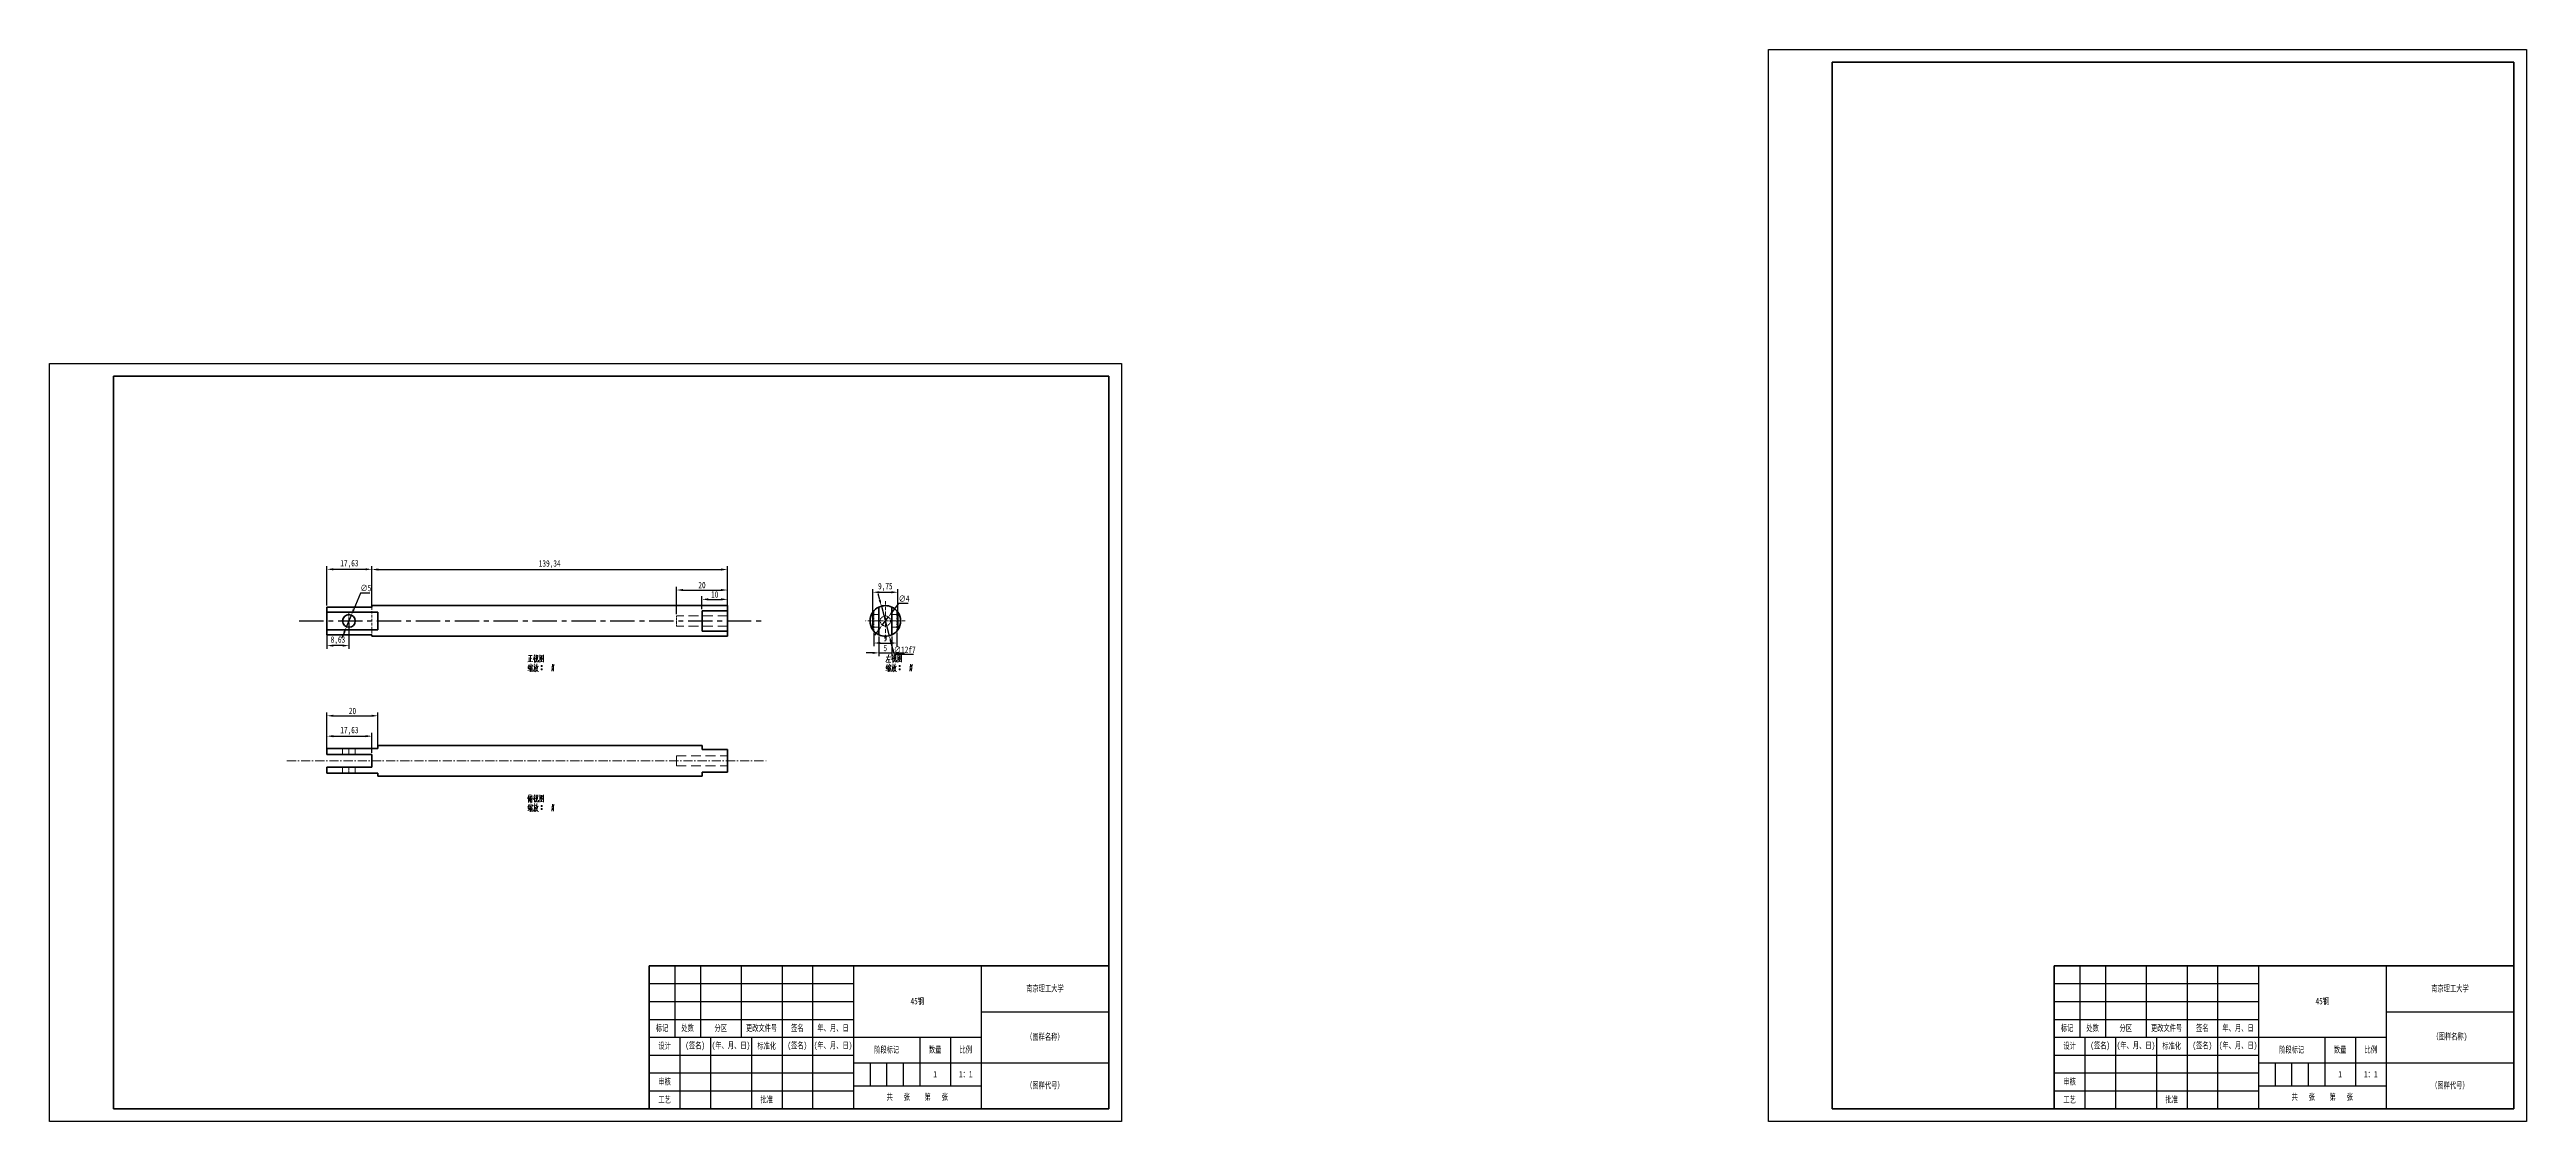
# Model space of a CAD drawing. Header units: millimetres. Extents: x 1050 to 2021, y 766 to 1186.
import ezdxf

# ---------------------------------------------------------------- set-up
doc = ezdxf.new("R2010")
doc.units = ezdxf.units.MM
doc.header["$LTSCALE"] = 0.3
for name, pattern in [('CENTER', [50.8, 31.75, -6.35, 6.35, -6.35]), ('DASHDOT', [18.5, 12, -3, 0.5, -3]), ('DASHED', [19.05, 12.7, -6.35])]:
    doc.linetypes.add(name, pattern=pattern)
for name, color, linetype, lineweight in [('尺寸线', 3, 'Continuous', 25), ('粗实线', 7, 'Continuous', 50), ('细实线', 7, 'Continuous', 25), ('细文本', 7, 'Continuous', 25), ('细点画线', 1, 'CENTER', 25), ('虚线', 2, 'DASHED', 25)]:
    doc.layers.add(name, color=color, linetype=linetype, lineweight=lineweight)
doc.styles.add('NUT Standard', font='simfang.ttf', dxfattribs={"width": 0.7, "height": 2.5})
doc.dimstyles.new('NUT Standard', dxfattribs={"dimtxt": 2.5, "dimasz": 2.5, "dimexe": 1.25, "dimexo": 0.625, "dimtad": 1, "dimtoh": 1, "dimtxsty": 'NUT Standard', "dimcen": 2.5, "dimadec": 0, "dimazin": 0, "dimtfac": 1, "dimtmove": 0, "dimatfit": 3, "dimfxl": 1, "dimarcsym": 0})

# ---------------------------------------------------------------- blocks, each defined once
blk = doc.blocks.new('*D5')
at = {"layer": 'Defpoints', "color": 0, "transparency": 16777216}
for p in [(1315.69, 981.88), (1176.35, 967.73), (1315.69, 967.73)]:
    blk.add_point(p, dxfattribs=at)
at = {"layer": '尺寸线', "color": 0, "lineweight": -2, "transparency": 16777216}
for p, q in [((1176.35, 968.35), (1176.35, 983.13)), ((1178.85, 981.88), (1313.19, 981.88)), ((1315.69, 968.35), (1315.69, 983.13))]:
    blk.add_line(p, q, dxfattribs=at)
at = {"layer": '尺寸线', "color": 0, "transparency": 16777216}
for points in [[(1178.85, 982.3), (1178.85, 981.46), (1176.35, 981.88)], [(1313.19, 982.3), (1313.19, 981.46), (1315.69, 981.88)]]:
    blk.add_solid(points, dxfattribs=at)
at = {"layer": '尺寸线', "color": 0, "transparency": 16777216, "insert": (1246.02, 983.95), "char_height": 2.5, "attachment_point": 5, "style": 'NUT Standard'}
blk.add_mtext('139,34', dxfattribs=at)
blk = doc.blocks.new('*D6')
at = {"layer": 'Defpoints', "color": 0, "transparency": 16777216}
for p in [(1176.35, 981.97), (1158.73, 967.18), (1176.35, 967.18)]:
    blk.add_point(p, dxfattribs=at)
at = {"layer": '尺寸线', "color": 0, "lineweight": -2, "transparency": 16777216}
for p, q in [((1158.73, 967.81), (1158.73, 983.22)), ((1161.23, 981.97), (1173.85, 981.97)), ((1176.35, 967.81), (1176.35, 983.22))]:
    blk.add_line(p, q, dxfattribs=at)
at = {"layer": '尺寸线', "color": 0, "transparency": 16777216}
for points in [[(1161.23, 982.38), (1161.23, 981.55), (1158.73, 981.97)], [(1173.85, 982.38), (1173.85, 981.55), (1176.35, 981.97)]]:
    blk.add_solid(points, dxfattribs=at)
at = {"layer": '尺寸线', "color": 0, "transparency": 16777216, "insert": (1167.54, 984.03), "char_height": 2.5, "attachment_point": 5, "style": 'NUT Standard'}
blk.add_mtext('17,63', dxfattribs=at)
blk = doc.blocks.new('*D7')
at = {"layer": 'Defpoints', "color": 0, "transparency": 16777216}
for p in [(1315.69, 973.84), (1295.69, 963.73), (1315.69, 963.73)]:
    blk.add_point(p, dxfattribs=at)
at = {"layer": '尺寸线', "color": 0, "lineweight": -2, "transparency": 16777216}
for p, q in [((1295.69, 964.35), (1295.69, 975.09)), ((1298.19, 973.84), (1313.19, 973.84)), ((1315.69, 964.35), (1315.69, 975.09))]:
    blk.add_line(p, q, dxfattribs=at)
at = {"layer": '尺寸线', "color": 0, "transparency": 16777216}
for points in [[(1298.19, 974.26), (1298.19, 973.42), (1295.69, 973.84)], [(1313.19, 974.26), (1313.19, 973.42), (1315.69, 973.84)]]:
    blk.add_solid(points, dxfattribs=at)
at = {"layer": '尺寸线', "color": 0, "transparency": 16777216, "insert": (1305.69, 975.73), "char_height": 2.5, "attachment_point": 5, "style": 'NUT Standard'}
blk.add_mtext('20', dxfattribs=at)
blk = doc.blocks.new('*D8')
at = {"layer": 'Defpoints', "color": 0, "transparency": 16777216}
for p in [(1305.69, 965.7), (1315.69, 970.19), (1315.69, 965.7)]:
    blk.add_point(p, dxfattribs=at)
at = {"layer": '尺寸线', "color": 0, "lineweight": -2, "transparency": 16777216}
for p, q in [((1305.69, 966.32), (1305.69, 971.44)), ((1315.69, 966.32), (1315.69, 971.44)), ((1308.19, 970.19), (1313.19, 970.19))]:
    blk.add_line(p, q, dxfattribs=at)
at = {"layer": '尺寸线', "color": 0, "transparency": 16777216}
for points in [[(1308.19, 970.61), (1308.19, 969.77), (1305.69, 970.19)], [(1313.19, 970.61), (1313.19, 969.77), (1315.69, 970.19)]]:
    blk.add_solid(points, dxfattribs=at)
at = {"layer": '尺寸线', "color": 0, "transparency": 16777216, "insert": (1310.69, 972.08), "char_height": 2.5, "attachment_point": 5, "style": 'NUT Standard'}
blk.add_mtext('10', dxfattribs=at)
blk = doc.blocks.new('*D9')
at = {"layer": 'Defpoints', "color": 0, "transparency": 16777216}
for p in [(1378.74, 963.32), (1376.32, 960.14)]:
    blk.add_point(p, dxfattribs=at)
at = {"layer": '尺寸线', "color": 0, "lineweight": -2, "transparency": 16777216}
for p, q in [((1376.32, 960.14), (1378.74, 963.32)), ((1382.68, 968.51), (1380.25, 965.31)), ((1386.43, 968.51), (1382.68, 968.51)), ((1374.81, 958.15), (1373.29, 956.16))]:
    blk.add_line(p, q, dxfattribs=at)
at = {"layer": '尺寸线', "color": 0, "transparency": 16777216}
for points in [[(1379.92, 965.56), (1380.58, 965.06), (1378.74, 963.32)], [(1374.47, 958.4), (1375.14, 957.89), (1376.32, 960.14)]]:
    blk.add_solid(points, dxfattribs=at)
at = {"layer": '尺寸线', "color": 0, "transparency": 16777216, "insert": (1384.87, 970.47), "char_height": 2.5, "attachment_point": 5, "style": 'NUT Standard'}
blk.add_mtext('∅4', dxfattribs=at)
blk = doc.blocks.new('*D10')
at = {"layer": 'Defpoints', "color": 0, "transparency": 16777216}
for p in [(1375.98, 967.52), (1379.08, 955.93)]:
    blk.add_point(p, dxfattribs=at)
at = {"layer": '尺寸线', "color": 0, "lineweight": -2, "transparency": 16777216}
for p, q in [((1375.33, 969.94), (1374.69, 972.35)), ((1375.98, 967.52), (1379.08, 955.93)), ((1381.06, 948.52), (1379.73, 953.52)), ((1388.59, 948.52), (1381.06, 948.52))]:
    blk.add_line(p, q, dxfattribs=at)
at = {"layer": '尺寸线', "color": 0, "transparency": 16777216}
for points in [[(1375.73, 970.05), (1374.93, 969.83), (1375.98, 967.52)], [(1380.13, 953.63), (1379.32, 953.41), (1379.08, 955.93)]]:
    blk.add_solid(points, dxfattribs=at)
at = {"layer": '尺寸线', "color": 0, "transparency": 16777216, "insert": (1385.14, 950.48), "char_height": 2.5, "width": 4.33, "attachment_point": 5, "style": 'NUT Standard'}
blk.add_mtext('∅12f7', dxfattribs=at)
blk = doc.blocks.new('*D13')
at = {"layer": 'Defpoints', "color": 0, "transparency": 16777216}
for p in [(1168.3, 964.04), (1166.4, 959.42)]:
    blk.add_point(p, dxfattribs=at)
at = {"layer": '尺寸线', "color": 0, "lineweight": -2, "transparency": 16777216}
for p, q in [((1171.85, 972.66), (1169.25, 966.35)), ((1175.53, 972.66), (1171.85, 972.66)), ((1166.4, 959.42), (1168.3, 964.04)), ((1165.45, 957.11), (1164.5, 954.79))]:
    blk.add_line(p, q, dxfattribs=at)
at = {"layer": '尺寸线', "color": 0, "transparency": 16777216}
for points in [[(1168.87, 966.51), (1169.64, 966.19), (1168.3, 964.04)], [(1165.06, 957.26), (1165.83, 956.95), (1166.4, 959.42)]]:
    blk.add_solid(points, dxfattribs=at)
at = {"layer": '尺寸线', "color": 0, "transparency": 16777216, "insert": (1174, 974.62), "char_height": 2.5, "attachment_point": 5, "style": 'NUT Standard'}
blk.add_mtext('∅5', dxfattribs=at)
blk = doc.blocks.new('*D14')
at = {"layer": 'Defpoints', "color": 0, "transparency": 16777216}
for p in [(1158.73, 961.73), (1167.35, 961.73), (1158.73, 952.06)]:
    blk.add_point(p, dxfattribs=at)
at = {"layer": '尺寸线', "color": 0, "lineweight": -2, "transparency": 16777216}
for p, q in [((1158.73, 961.1), (1158.73, 950.81)), ((1167.35, 961.1), (1167.35, 950.81)), ((1164.85, 952.06), (1161.23, 952.06))]:
    blk.add_line(p, q, dxfattribs=at)
at = {"layer": '尺寸线', "color": 0, "transparency": 16777216}
for points in [[(1161.23, 952.48), (1161.23, 951.65), (1158.73, 952.06)], [(1164.85, 952.48), (1164.85, 951.65), (1167.35, 952.06)]]:
    blk.add_solid(points, dxfattribs=at)
at = {"layer": '尺寸线', "color": 0, "transparency": 16777216, "insert": (1163.04, 954.13), "char_height": 2.5, "attachment_point": 5, "style": 'NUT Standard'}
blk.add_mtext('8,63', dxfattribs=at)
blk = doc.blocks.new('*D15')
at = {"layer": 'Defpoints', "color": 0, "transparency": 16777216}
for p in [(1382.41, 972.97), (1372.65, 958.23), (1382.4, 958.23)]:
    blk.add_point(p, dxfattribs=at)
at = {"layer": '尺寸线', "color": 0, "lineweight": -2, "transparency": 16777216}
for p, q in [((1372.65, 958.86), (1372.66, 974.23)), ((1375.16, 972.98), (1379.91, 972.97)), ((1382.4, 958.85), (1382.41, 974.22))]:
    blk.add_line(p, q, dxfattribs=at)
at = {"layer": '尺寸线', "color": 0, "transparency": 16777216}
for points in [[(1375.16, 973.39), (1375.16, 972.56), (1372.66, 972.98)], [(1379.91, 973.39), (1379.91, 972.56), (1382.41, 972.97)]]:
    blk.add_solid(points, dxfattribs=at)
at = {"layer": '尺寸线', "color": 0, "transparency": 16777216, "insert": (1377.53, 975.04), "char_height": 2.5, "attachment_point": 5, "rotation": 359.98794, "style": 'NUT Standard'}
blk.add_mtext('9,75', dxfattribs=at)
blk = doc.blocks.new('*D16')
at = {"layer": 'Defpoints', "color": 0, "transparency": 16777216}
for p in [(1373.03, 957.76), (1382.03, 957.76), (1382.03, 953.08)]:
    blk.add_point(p, dxfattribs=at)
at = {"layer": '尺寸线', "color": 0, "lineweight": -2, "transparency": 16777216}
for p, q in [((1373.03, 957.14), (1373.03, 951.83)), ((1375.53, 953.08), (1379.53, 953.08)), ((1382.03, 957.14), (1382.03, 951.83))]:
    blk.add_line(p, q, dxfattribs=at)
at = {"layer": '尺寸线', "color": 0, "transparency": 16777216}
for points in [[(1375.53, 953.5), (1375.53, 952.66), (1373.03, 953.08)], [(1379.53, 953.5), (1379.53, 952.66), (1382.03, 953.08)]]:
    blk.add_solid(points, dxfattribs=at)
at = {"layer": '尺寸线', "color": 0, "transparency": 16777216, "insert": (1377.53, 954.97), "char_height": 2.5, "attachment_point": 5, "style": 'NUT Standard'}
blk.add_mtext('9', dxfattribs=at)
blk = doc.blocks.new('*D17')
at = {"layer": 'Defpoints', "color": 0, "transparency": 16777216}
for p in [(1375.03, 956.27), (1380.03, 956.27), (1380.03, 949.21)]:
    blk.add_point(p, dxfattribs=at)
at = {"layer": '尺寸线', "color": 0, "lineweight": -2, "transparency": 16777216}
for p, q in [((1375.03, 955.65), (1375.03, 947.96)), ((1380.03, 955.65), (1380.03, 947.96)), ((1372.53, 949.21), (1370.03, 949.21)), ((1375.03, 949.21), (1380.03, 949.21)), ((1382.53, 949.21), (1385.03, 949.21))]:
    blk.add_line(p, q, dxfattribs=at)
at = {"layer": '尺寸线', "color": 0, "transparency": 16777216}
for points in [[(1372.53, 949.63), (1372.53, 948.79), (1375.03, 949.21)], [(1382.53, 949.63), (1382.53, 948.79), (1380.03, 949.21)]]:
    blk.add_solid(points, dxfattribs=at)
at = {"layer": '尺寸线', "color": 0, "transparency": 16777216, "insert": (1377.53, 951.1), "char_height": 2.5, "attachment_point": 5, "style": 'NUT Standard'}
blk.add_mtext('5', dxfattribs=at)
blk = doc.blocks.new('*D18')
at = {"layer": 'Defpoints', "color": 0, "transparency": 16777216}
for p in [(1178.73, 924.58), (1158.73, 911.79), (1178.73, 911.79)]:
    blk.add_point(p, dxfattribs=at)
at = {"layer": '尺寸线', "color": 0, "lineweight": -2, "transparency": 16777216}
for p, q in [((1158.73, 912.42), (1158.73, 925.83)), ((1161.23, 924.58), (1176.23, 924.58)), ((1178.73, 912.42), (1178.73, 925.83))]:
    blk.add_line(p, q, dxfattribs=at)
at = {"layer": '尺寸线', "color": 0, "transparency": 16777216}
for points in [[(1161.23, 924.99), (1161.23, 924.16), (1158.73, 924.58)], [(1176.23, 924.99), (1176.23, 924.16), (1178.73, 924.58)]]:
    blk.add_solid(points, dxfattribs=at)
at = {"layer": '尺寸线', "color": 0, "transparency": 16777216, "insert": (1168.73, 926.46), "char_height": 2.5, "attachment_point": 5, "style": 'NUT Standard'}
blk.add_mtext('20', dxfattribs=at)
blk = doc.blocks.new('*D19')
at = {"layer": 'Defpoints', "color": 0, "transparency": 16777216}
for p in [(1176.35, 916.58), (1158.73, 909.42), (1176.35, 909.42)]:
    blk.add_point(p, dxfattribs=at)
at = {"layer": '尺寸线', "color": 0, "lineweight": -2, "transparency": 16777216}
for p, q in [((1158.73, 910.04), (1158.73, 917.83)), ((1161.23, 916.58), (1173.85, 916.58)), ((1176.35, 910.04), (1176.35, 917.83))]:
    blk.add_line(p, q, dxfattribs=at)
at = {"layer": '尺寸线', "color": 0, "transparency": 16777216}
for points in [[(1161.23, 917), (1161.23, 916.16), (1158.73, 916.58)], [(1173.85, 917), (1173.85, 916.16), (1176.35, 916.58)]]:
    blk.add_solid(points, dxfattribs=at)
at = {"layer": '尺寸线', "color": 0, "transparency": 16777216, "insert": (1167.54, 918.65), "char_height": 2.5, "attachment_point": 5, "style": 'NUT Standard'}
blk.add_mtext('17,63', dxfattribs=at)

msp = doc.modelspace()

# ---------------------------------------------------------------- linework, layer by layer
for p, q in [((1723.555, 765.619), (1723.555, 1185.619)), ((1723.555, 1185.619), (2020.555, 1185.619)), ((2020.555, 1185.619), (2020.555, 765.619)), ((1050.042, 1062.619), (1470.042, 1062.619)), ((1050.042, 765.619), (1050.042, 1062.619)), ((1470.042, 1062.619), (1470.042, 765.619)), ((2015.555, 854.619), (2015.555, 770.619)), ((1470.042, 765.619), (1050.042, 765.619)), ((2020.555, 765.619), (1723.555, 765.619))]:
    msp.add_line(p, q)
at = {"color": 7, "lineweight": 35}
for p, q in [((1158.726, 965.229), (1158.726, 967.183)), ((1158.726, 967.183), (1176.351, 967.183)), ((1158.726, 967.183), (1176.351, 967.183)), ((1158.726, 965.229), (1158.726, 958.229)), ((1158.726, 965.229), (1178.726, 965.229)), ((1176.351, 967.729), (1176.351, 967.183)), ((1315.694, 967.729), (1176.351, 967.729)), ((1178.726, 965.229), (1178.726, 958.229)), ((1315.694, 965.697), (1305.694, 965.697)), ((1305.694, 957.76), (1305.694, 965.697)), ((1315.694, 965.697), (1315.694, 967.729)), ((1315.694, 957.76), (1315.694, 965.697)), ((1372.655, 965.229), (1372.655, 958.229)), ((1375.029, 967.183), (1375.029, 956.274)), ((1380.029, 967.183), (1380.029, 956.274)), ((1382.402, 965.229), (1382.402, 958.229)), ((1158.726, 956.274), (1158.726, 958.229)), ((1158.726, 958.229), (1178.726, 958.229)), ((1158.726, 956.274), (1176.351, 956.274)), ((1176.351, 956.274), (1176.351, 955.729)), ((1315.694, 955.729), (1176.351, 955.729)), ((1315.694, 957.76), (1305.694, 957.76)), ((1315.694, 955.729), (1315.694, 957.76)), ((1178.726, 912.918), (1178.726, 911.792)), ((1178.726, 912.918), (1305.694, 912.918)), ((1305.694, 911.418), (1305.694, 912.918)), ((1158.726, 909.418), (1158.726, 911.792)), ((1158.726, 911.792), (1178.726, 911.792)), ((1158.726, 909.418), (1176.351, 909.418)), ((1158.726, 902.045), (1158.726, 904.418)), ((1158.726, 904.418), (1176.351, 904.418)), ((1176.351, 909.418), (1176.351, 906.918)), ((1176.351, 906.918), (1176.351, 904.418)), ((1315.694, 911.418), (1305.694, 911.418)), ((1315.694, 906.918), (1315.694, 911.418)), ((1315.694, 902.418), (1315.694, 906.918)), ((1158.726, 902.045), (1178.726, 902.045)), ((1178.726, 902.045), (1178.726, 900.918)), ((1178.726, 900.918), (1305.694, 900.918)), ((1315.694, 902.418), (1305.694, 902.418)), ((1305.694, 900.918), (1305.694, 902.418))]:
    msp.add_line(p, q, dxfattribs=at)
at = {"color": 7, "linetype": 'DASHED', "lineweight": 13}
for p, q in [((1158.726, 965.229), (1178.726, 965.229)), ((1158.726, 958.229), (1178.726, 958.229))]:
    msp.add_line(p, q, dxfattribs=at)
at = {"color": 7, "linetype": 'DASHED', "lineweight": 13, "ltscale": 0.25}
for p, q in [((1315.694, 965.697), (1305.694, 965.697)), ((1315.694, 957.76), (1305.694, 957.76))]:
    msp.add_line(p, q, dxfattribs=at)
at = {"color": 7, "linetype": 'DASHED', "lineweight": 13, "ltscale": 0.440625}
msp.add_line((1158.726, 956.274), (1176.351, 956.274), dxfattribs=at)
at = {"color": 7, "lineweight": 13}
for points in [[(1237.385, 945.754), (1239.345, 945.859)], [(1237.42, 942.254), (1238.12, 942.639)], [(1237.875, 943.689), (1237.455, 943.549)], [(1237.945, 944.704), (1237.49, 943.619)], [(1237.525, 942.919), (1238.05, 943.094)], [(1238.015, 943.934), (1237.56, 942.919)], [(1237.665, 948.169), (1239.17, 948.239)], [(1237.945, 947.364), (1237.945, 945.789)], [(1238.33, 943.409), (1238.015, 942.919)], [(1238.26, 944.389), (1238.155, 943.829)], [(1238.26, 944.249), (1239.31, 944.389)], [(1238.505, 943.969), (1238.33, 943.409)], [(1238.365, 943.479), (1238.365, 941.764)], [(1238.435, 948.169), (1238.435, 947.014), (1238.435, 945.824)], [(1238.435, 947.049), (1239.065, 947.119)], [(1238.575, 943.689), (1239.275, 943.794)], [(1238.645, 944.879), (1238.82, 944.494)], [(1238.645, 943.269), (1238.68, 941.869)], [(1238.645, 943.164), (1239.17, 943.234)], [(1238.68, 942.604), (1239.065, 942.674)], [(1239.135, 942.114), (1238.715, 942.044)], [(1238.89, 943.724), (1238.82, 943.164)], [(1239.205, 943.339), (1239.135, 941.939)], [(1239.345, 944.494), (1239.205, 944.039)], [(1240.255, 947.784), (1240.08, 947.294), (1239.59, 946.559)], [(1240.115, 944.109), (1240.01, 943.199), (1239.905, 942.779), (1239.59, 941.904)], [(1239.625, 947.574), (1240.185, 947.644)], [(1239.625, 944.039), (1240.675, 944.179)], [(1239.905, 948.449), (1240.185, 948.029)], [(1240.43, 943.619), (1240.325, 942.779), (1240.185, 941.939), (1239.975, 942.219)], [(1240.045, 943.444), (1240.43, 943.514)], [(1240.08, 947.294), (1240.08, 945.509)], [(1240.08, 947.119), (1240.395, 946.804)], [(1240.115, 944.949), (1240.22, 944.389)], [(1240.185, 945.509), (1240.465, 945.789)], [(1240.815, 942.359), (1240.43, 941.834)], [(1240.465, 945.789), (1240.71, 946.139)], [(1240.815, 943.619), (1240.64, 943.059)], [(1240.675, 948.414), (1240.675, 946.734)], [(1241.34, 948.239), (1240.675, 948.169)], [(1240.885, 946.769), (1240.71, 946.139)], [(1240.745, 943.374), (1241.305, 941.939)], [(1240.955, 944.249), (1240.815, 943.619)], [(1241.095, 942.989), (1240.815, 942.359)], [(1240.99, 947.819), (1240.885, 946.769)], [(1240.885, 943.864), (1241.585, 944.004)], [(1241.025, 944.984), (1240.955, 944.249)], [(1241.025, 945.789), (1241.025, 946.874)], [(1241.165, 945.684), (1241.025, 945.789)], [(1241.305, 943.934), (1241.095, 942.989)], [(1241.585, 945.684), (1241.165, 945.684)], [(1241.27, 946.664), (1241.34, 948.344)], [(1241.305, 941.939), (1241.62, 941.939)], [(1241.585, 946.314), (1241.585, 945.684)], [(1242.11, 948.449), (1242.11, 946.979), (1242.11, 945.474)], [(1242.11, 948.414), (1242.11, 947.014), (1242.11, 945.614)], [(1243.58, 948.274), (1242.11, 948.134)], [(1242.11, 945.719), (1243.475, 945.824)], [(1242.18, 946.524), (1242.67, 946.944)], [(1242.88, 947.994), (1242.32, 947.189)], [(1242.635, 947.434), (1243.335, 946.699)], [(1242.635, 946.349), (1242.985, 945.964)], [(1242.635, 944.074), (1243.02, 944.074)], [(1242.635, 942.814), (1243.02, 942.814)], [(1242.67, 947.644), (1243.125, 947.714)], [(1242.67, 946.944), (1242.88, 947.224)], [(1242.67, 944.179), (1242.985, 944.179)], [(1242.67, 943.934), (1242.985, 943.934)], [(1242.67, 942.919), (1242.985, 942.919)], [(1242.67, 942.674), (1242.985, 942.674)], [(1242.74, 946.734), (1242.985, 946.454)], [(1242.88, 947.224), (1243.23, 947.854)], [(1243.335, 946.699), (1243.51, 946.734)], [(1243.545, 945.544), (1243.545, 945.649), (1243.475, 945.824)], [(1243.545, 945.649), (1243.545, 947.014), (1243.58, 948.414)], [(1247.08, 944.809), (1246.975, 943.409), (1246.87, 942.009)], [(1247.08, 944.074), (1247.465, 944.074)], [(1247.08, 942.814), (1247.465, 942.814)], [(1247.115, 944.179), (1247.43, 944.179)], [(1247.115, 943.934), (1247.43, 943.934)], [(1247.115, 942.919), (1247.43, 942.919)], [(1247.115, 942.674), (1247.43, 942.674)], [(1247.675, 944.809), (1247.57, 943.409), (1247.465, 942.009)], [(1378.229, 946.559), (1377.669, 945.684)], [(1377.739, 942.254), (1378.439, 942.639)], [(1378.194, 943.689), (1377.774, 943.549)], [(1378.264, 944.704), (1377.809, 943.619)], [(1377.844, 942.919), (1378.369, 943.094)], [(1377.879, 947.539), (1379.699, 947.679)], [(1378.334, 943.934), (1377.879, 942.919)], [(1377.984, 945.439), (1379.699, 945.544)], [(1378.684, 947.609), (1378.229, 946.559)], [(1378.649, 943.409), (1378.334, 942.919)], [(1378.369, 946.629), (1379.454, 946.734)], [(1378.579, 944.389), (1378.474, 943.829)], [(1378.579, 944.249), (1379.629, 944.389)], [(1378.824, 943.969), (1378.649, 943.409)], [(1378.894, 948.554), (1378.684, 947.609)], [(1378.684, 943.479), (1378.684, 941.764)], [(1378.894, 946.664), (1378.859, 945.474)], [(1378.894, 943.689), (1379.594, 943.794)], [(1378.964, 944.879), (1379.139, 944.494)], [(1378.964, 943.269), (1378.999, 941.869)], [(1378.964, 943.164), (1379.489, 943.234)], [(1378.999, 942.604), (1379.384, 942.674)], [(1379.454, 942.114), (1379.034, 942.044)], [(1379.209, 943.724), (1379.139, 943.164)], [(1379.524, 943.339), (1379.454, 941.939)], [(1379.664, 944.494), (1379.524, 944.039)], [(1380.574, 947.784), (1380.399, 947.294), (1379.909, 946.559)], [(1380.434, 944.109), (1380.329, 943.199), (1380.224, 942.779), (1379.909, 941.904)], [(1379.944, 947.574), (1380.504, 947.644)], [(1379.944, 944.039), (1380.994, 944.179)], [(1380.224, 948.449), (1380.504, 948.029)], [(1380.749, 943.619), (1380.644, 942.779), (1380.504, 941.939), (1380.294, 942.219)], [(1380.364, 943.444), (1380.749, 943.514)], [(1380.399, 947.294), (1380.399, 945.509)], [(1380.399, 947.119), (1380.714, 946.804)], [(1380.434, 944.949), (1380.539, 944.389)], [(1380.504, 945.509), (1380.784, 945.789)], [(1381.134, 942.359), (1380.749, 941.834)], [(1380.784, 945.789), (1381.029, 946.139)], [(1381.134, 943.619), (1380.959, 943.059)], [(1380.994, 948.414), (1380.994, 946.734)], [(1381.659, 948.239), (1380.994, 948.169)], [(1381.204, 946.769), (1381.029, 946.139)], [(1381.064, 943.374), (1381.624, 941.939)], [(1381.274, 944.249), (1381.134, 943.619)], [(1381.414, 942.989), (1381.134, 942.359)], [(1381.309, 947.819), (1381.204, 946.769)], [(1381.204, 943.864), (1381.904, 944.004)], [(1381.344, 944.984), (1381.274, 944.249)], [(1381.344, 945.789), (1381.344, 946.874)], [(1381.484, 945.684), (1381.344, 945.789)], [(1381.624, 943.934), (1381.414, 942.989)], [(1381.904, 945.684), (1381.484, 945.684)], [(1381.589, 946.664), (1381.659, 948.344)], [(1381.624, 941.939), (1381.939, 941.939)], [(1381.904, 946.314), (1381.904, 945.684)], [(1382.429, 948.449), (1382.429, 946.979), (1382.429, 945.474)], [(1382.429, 948.414), (1382.429, 947.014), (1382.429, 945.614)], [(1383.899, 948.274), (1382.429, 948.134)], [(1382.429, 945.719), (1383.794, 945.824)], [(1382.499, 946.524), (1382.989, 946.944)], [(1383.199, 947.994), (1382.639, 947.189)], [(1382.954, 947.434), (1383.654, 946.699)], [(1382.954, 946.349), (1383.304, 945.964)], [(1382.954, 944.074), (1383.339, 944.074)], [(1382.954, 942.814), (1383.339, 942.814)], [(1382.989, 947.644), (1383.444, 947.714)], [(1382.989, 946.944), (1383.199, 947.224)], [(1382.989, 944.179), (1383.304, 944.179)], [(1382.989, 943.934), (1383.304, 943.934)], [(1382.989, 942.919), (1383.304, 942.919)], [(1382.989, 942.674), (1383.304, 942.674)], [(1383.059, 946.734), (1383.304, 946.454)], [(1383.199, 947.224), (1383.549, 947.854)], [(1383.654, 946.699), (1383.829, 946.734)], [(1383.864, 945.544), (1383.864, 945.649), (1383.794, 945.824)], [(1383.864, 945.649), (1383.864, 947.014), (1383.899, 948.414)], [(1387.399, 944.809), (1387.294, 943.409), (1387.189, 942.009)], [(1387.399, 944.074), (1387.784, 944.074)], [(1387.399, 942.814), (1387.784, 942.814)], [(1387.434, 944.179), (1387.749, 944.179)], [(1387.434, 943.934), (1387.749, 943.934)], [(1387.434, 942.919), (1387.749, 942.919)], [(1387.434, 942.674), (1387.749, 942.674)], [(1387.994, 944.809), (1387.889, 943.409), (1387.784, 942.009)], [(1238.015, 893.743), (1237.315, 892.133)], [(1237.77, 893.078), (1237.77, 891.853), (1237.77, 890.593)], [(1238.19, 893.253), (1238.155, 891.958)], [(1238.19, 893.008), (1239.31, 893.183)], [(1238.575, 892.903), (1238.47, 892.378)], [(1238.575, 893.708), (1238.785, 893.218)], [(1239.03, 893.008), (1239.03, 891.818), (1239.03, 890.593)], [(1240.255, 892.973), (1240.08, 892.483), (1239.59, 891.748)], [(1239.905, 893.638), (1240.185, 893.218)], [(1240.675, 893.603), (1240.675, 891.923)], [(1241.34, 893.428), (1240.675, 893.358)], [(1240.99, 893.008), (1240.885, 891.958)], [(1241.27, 891.853), (1241.34, 893.533)], [(1242.11, 893.638), (1242.11, 892.168), (1242.11, 890.663)], [(1242.11, 893.603), (1242.11, 892.203), (1242.11, 890.803)], [(1243.58, 893.463), (1242.11, 893.323)], [(1242.88, 893.183), (1242.32, 892.378)], [(1242.67, 892.833), (1243.125, 892.903)], [(1242.88, 892.413), (1243.23, 893.043)], [(1243.545, 890.838), (1243.545, 892.203), (1243.58, 893.603)], [(1237.42, 887.443), (1238.12, 887.828)], [(1237.875, 888.878), (1237.455, 888.738)], [(1237.945, 889.893), (1237.49, 888.808)], [(1237.525, 888.108), (1238.05, 888.283)], [(1238.015, 889.123), (1237.56, 888.108)], [(1238.05, 891.328), (1237.875, 890.698)], [(1238.33, 888.598), (1238.015, 888.108)], [(1238.155, 891.958), (1238.05, 891.328)], [(1238.26, 889.578), (1238.155, 889.018)], [(1238.47, 892.378), (1238.225, 891.923)], [(1238.26, 889.438), (1239.31, 889.578)], [(1238.505, 889.158), (1238.33, 888.598)], [(1238.365, 888.668), (1238.365, 886.953)], [(1238.47, 892.378), (1238.47, 890.628)], [(1238.575, 892.203), (1239.38, 892.343)], [(1238.575, 888.878), (1239.275, 888.983)], [(1238.645, 891.958), (1238.785, 891.538)], [(1238.645, 890.068), (1238.82, 889.683)], [(1238.645, 888.458), (1238.68, 887.058)], [(1238.645, 888.353), (1239.17, 888.423)], [(1238.68, 887.793), (1239.065, 887.863)], [(1239.135, 887.303), (1238.715, 887.233)], [(1239.03, 890.593), (1238.75, 891.048)], [(1238.89, 888.913), (1238.82, 888.353)], [(1239.205, 888.528), (1239.135, 887.128)], [(1239.345, 889.683), (1239.205, 889.228)], [(1240.115, 889.298), (1240.01, 888.388), (1239.905, 887.968), (1239.59, 887.093)], [(1239.625, 892.763), (1240.185, 892.833)], [(1239.625, 889.228), (1240.675, 889.368)], [(1240.43, 888.808), (1240.325, 887.968), (1240.185, 887.128), (1239.975, 887.408)], [(1240.045, 888.633), (1240.43, 888.703)], [(1240.08, 892.483), (1240.08, 890.698)], [(1240.08, 892.308), (1240.395, 891.993)], [(1240.115, 890.138), (1240.22, 889.578)], [(1240.185, 890.698), (1240.465, 890.978)], [(1240.815, 887.548), (1240.43, 887.023)], [(1240.465, 890.978), (1240.71, 891.328)], [(1240.815, 888.808), (1240.64, 888.248)], [(1240.885, 891.958), (1240.71, 891.328)], [(1240.745, 888.563), (1241.305, 887.128)], [(1240.955, 889.438), (1240.815, 888.808)], [(1241.095, 888.178), (1240.815, 887.548)], [(1240.885, 889.053), (1241.585, 889.193)], [(1241.025, 890.173), (1240.955, 889.438)], [(1241.025, 890.978), (1241.025, 892.063)], [(1241.165, 890.873), (1241.025, 890.978)], [(1241.305, 889.123), (1241.095, 888.178)], [(1241.585, 890.873), (1241.165, 890.873)], [(1241.305, 887.128), (1241.62, 887.128)], [(1241.585, 891.503), (1241.585, 890.873)], [(1242.11, 890.908), (1243.475, 891.013)], [(1242.18, 891.713), (1242.67, 892.133)], [(1242.635, 892.623), (1243.335, 891.888)], [(1242.635, 891.538), (1242.985, 891.153)], [(1242.635, 889.263), (1243.02, 889.263)], [(1242.635, 888.003), (1243.02, 888.003)], [(1242.67, 892.133), (1242.88, 892.413)], [(1242.67, 889.368), (1242.985, 889.368)], [(1242.67, 889.123), (1242.985, 889.123)], [(1242.67, 888.108), (1242.985, 888.108)], [(1242.67, 887.863), (1242.985, 887.863)], [(1242.74, 891.923), (1242.985, 891.643)], [(1243.335, 891.888), (1243.51, 891.923)], [(1243.545, 890.733), (1243.545, 890.838), (1243.475, 891.013)], [(1247.08, 889.998), (1246.975, 888.598), (1246.87, 887.198)], [(1247.08, 889.263), (1247.465, 889.263)], [(1247.08, 888.003), (1247.465, 888.003)], [(1247.115, 889.368), (1247.43, 889.368)], [(1247.115, 889.123), (1247.43, 889.123)], [(1247.115, 888.108), (1247.43, 888.108)], [(1247.115, 887.863), (1247.43, 887.863)], [(1247.675, 889.998), (1247.57, 888.598), (1247.465, 887.198)]]:
    msp.add_lwpolyline(points, dxfattribs=at)
for points in [[(1242.74, 943.864), (1242.915, 943.864), (1243.02, 943.969), (1243.02, 944.144), (1242.915, 944.249), (1242.74, 944.249), (1242.635, 944.144), (1242.635, 943.969)], [(1242.74, 942.604), (1242.915, 942.604), (1243.02, 942.709), (1243.02, 942.884), (1242.915, 942.989), (1242.74, 942.989), (1242.635, 942.884), (1242.635, 942.709)], [(1247.185, 943.864), (1247.36, 943.864), (1247.465, 943.969), (1247.465, 944.144), (1247.36, 944.249), (1247.185, 944.249), (1247.08, 944.144), (1247.08, 943.969)], [(1247.185, 942.604), (1247.36, 942.604), (1247.465, 942.709), (1247.465, 942.884), (1247.36, 942.989), (1247.185, 942.989), (1247.08, 942.884), (1247.08, 942.709)], [(1383.059, 943.864), (1383.234, 943.864), (1383.339, 943.969), (1383.339, 944.144), (1383.234, 944.249), (1383.059, 944.249), (1382.954, 944.144), (1382.954, 943.969)], [(1383.059, 942.604), (1383.234, 942.604), (1383.339, 942.709), (1383.339, 942.884), (1383.234, 942.989), (1383.059, 942.989), (1382.954, 942.884), (1382.954, 942.709)], [(1387.504, 943.864), (1387.679, 943.864), (1387.784, 943.969), (1387.784, 944.144), (1387.679, 944.249), (1387.504, 944.249), (1387.399, 944.144), (1387.399, 943.969)], [(1387.504, 942.604), (1387.679, 942.604), (1387.784, 942.709), (1387.784, 942.884), (1387.679, 942.989), (1387.504, 942.989), (1387.399, 942.884), (1387.399, 942.709)], [(1242.74, 889.053), (1242.915, 889.053), (1243.02, 889.158), (1243.02, 889.333), (1242.915, 889.438), (1242.74, 889.438), (1242.635, 889.333), (1242.635, 889.158)], [(1242.74, 887.793), (1242.915, 887.793), (1243.02, 887.898), (1243.02, 888.073), (1242.915, 888.178), (1242.74, 888.178), (1242.635, 888.073), (1242.635, 887.898)], [(1247.185, 889.053), (1247.36, 889.053), (1247.465, 889.158), (1247.465, 889.333), (1247.36, 889.438), (1247.185, 889.438), (1247.08, 889.333), (1247.08, 889.158)], [(1247.185, 887.793), (1247.36, 887.793), (1247.465, 887.898), (1247.465, 888.073), (1247.36, 888.178), (1247.185, 888.178), (1247.08, 888.073), (1247.08, 887.898)]]:
    msp.add_lwpolyline(points, close=True, dxfattribs=at)
at = {"color": 7, "lineweight": 35}
msp.add_circle((1167.351, 961.729), 2.5, dxfattribs=at)
at = {"color": 7, "linetype": 'DASHED', "lineweight": 13, "ltscale": 0.133333}
msp.add_circle((1377.529, 961.729), 2, dxfattribs=at)
at = {"color": 7, "lineweight": 35}
for start, end in [(144.314671, 215.685329), (114.624317, 144.314671), (65.375682, 114.624317), (35.685334, 65.375682), (324.314666, 35.685334), (215.685329, 245.375683), (245.375683, 294.624318), (294.624318, 324.314666)]:
    msp.add_arc((1377.529, 961.729), 6, start, end, dxfattribs=at)
at = {"layer": '粗实线'}
for p, q in [((1748.555, 770.619), (1748.555, 1180.619)), ((1748.555, 1180.619), (2015.555, 1180.619)), ((2015.555, 1180.619), (2015.555, 770.619)), ((1075.042, 770.619), (1075.042, 1057.619)), ((1075.042, 1057.619), (1465.042, 1057.619)), ((1465.042, 1057.619), (1465.042, 770.619)), ((1285.042, 826.619), (1465.042, 826.619)), ((1285.042, 770.619), (1285.042, 826.619)), ((1835.555, 826.619), (2015.555, 826.619)), ((1835.555, 770.619), (1835.555, 826.619)), ((1465.042, 770.619), (1075.042, 770.619)), ((1285.042, 770.619), (1465.042, 770.619)), ((2015.555, 770.619), (1748.555, 770.619))]:
    msp.add_line(p, q, dxfattribs=at)
at = {"layer": '细实线'}
for p, q in [((1295.042, 826.619), (1295.042, 798.619)), ((1305.042, 826.619), (1305.042, 798.619)), ((1321.042, 826.619), (1321.042, 798.619)), ((1337.042, 826.619), (1337.042, 798.619)), ((1349.042, 826.619), (1349.042, 798.619)), ((1365.042, 826.619), (1365.042, 770.619)), ((1415.042, 826.619), (1415.042, 770.619)), ((1845.555, 826.619), (1845.555, 798.619)), ((1855.555, 826.619), (1855.555, 798.619)), ((1871.555, 826.619), (1871.555, 798.619)), ((1887.555, 826.619), (1887.555, 798.619)), ((1899.555, 826.619), (1899.555, 798.619)), ((1915.555, 826.619), (1915.555, 770.619)), ((1965.555, 826.619), (1965.555, 770.619)), ((1285.042, 819.619), (1365.042, 819.619)), ((1835.555, 819.619), (1915.555, 819.619)), ((1285.042, 812.619), (1365.042, 812.619)), ((1285.042, 805.619), (1365.042, 805.619)), ((1415.042, 808.619), (1465.042, 808.619)), ((1835.555, 812.619), (1915.555, 812.619)), ((1835.555, 805.619), (1915.555, 805.619)), ((1965.555, 808.619), (2015.555, 808.619)), ((1285.042, 798.619), (1415.042, 798.619)), ((1297.042, 798.619), (1297.042, 770.619)), ((1309.042, 798.619), (1309.042, 770.619)), ((1325.042, 798.619), (1325.042, 770.619)), ((1337.042, 798.619), (1337.042, 770.619)), ((1349.042, 798.619), (1349.042, 770.619)), ((1391.042, 798.619), (1391.042, 779.619)), ((1403.042, 798.619), (1403.042, 779.619)), ((1835.555, 798.619), (1965.555, 798.619)), ((1847.555, 798.619), (1847.555, 770.619)), ((1859.555, 798.619), (1859.555, 770.619)), ((1875.555, 798.619), (1875.555, 770.619)), ((1887.555, 798.619), (1887.555, 770.619)), ((1899.555, 798.619), (1899.555, 770.619)), ((1941.555, 798.619), (1941.555, 779.619)), ((1953.555, 798.619), (1953.555, 779.619)), ((1285.042, 791.619), (1365.042, 791.619)), ((1365.042, 788.619), (1465.042, 788.619)), ((1371.542, 788.619), (1371.542, 779.619)), ((1378.042, 788.619), (1378.042, 779.619)), ((1384.542, 788.619), (1384.542, 779.619)), ((1835.555, 791.619), (1915.555, 791.619)), ((1915.555, 788.619), (2015.555, 788.619)), ((1922.055, 788.619), (1922.055, 779.619)), ((1928.555, 788.619), (1928.555, 779.619)), ((1935.055, 788.619), (1935.055, 779.619)), ((1285.042, 784.619), (1365.042, 784.619)), ((1285.042, 777.619), (1365.042, 777.619)), ((1365.042, 779.619), (1415.042, 779.619)), ((1835.555, 784.619), (1915.555, 784.619)), ((1835.555, 777.619), (1915.555, 777.619)), ((1915.555, 779.619), (1965.555, 779.619))]:
    msp.add_line(p, q, dxfattribs=at)
at = {"layer": '细点画线'}
msp.add_line((1147.851, 961.729), (1330.238, 961.729), dxfattribs=at)
at = {"layer": '细点画线', "linetype": 'DASHDOT', "lineweight": 13, "ltscale": 0.1625}
for p, q in [((1170.601, 961.729), (1164.101, 961.729)), ((1167.351, 964.979), (1167.351, 958.479))]:
    msp.add_line(p, q, dxfattribs=at)
at = {"layer": '细点画线', "linetype": 'DASHDOT', "lineweight": 13, "ltscale": 0.39}
for p, q in [((1385.329, 961.729), (1369.729, 961.729)), ((1377.529, 969.529), (1377.529, 953.929))]:
    msp.add_line(p, q, dxfattribs=at)
at = {"layer": '细点画线', "linetype": 'DASHDOT', "lineweight": 13, "ltscale": 0.071202}
msp.add_line((1372.418, 961.729), (1375.266, 961.729), dxfattribs=at)
at = {"layer": '细点画线', "linetype": 'DASHDOT', "lineweight": 13, "ltscale": 0.071201}
msp.add_line((1379.791, 961.729), (1382.639, 961.729), dxfattribs=at)
at = {"layer": '细点画线', "linetype": 'DASHDOT', "lineweight": 13}
msp.add_line((1143.03, 906.918), (1331.391, 906.918), dxfattribs=at)
at = {"layer": '细点画线', "linetype": 'DASHDOT', "lineweight": 13, "ltscale": 0.071217}
for p, q in [((1167.351, 912.029), (1167.351, 909.18)), ((1167.351, 904.656), (1167.351, 901.807))]:
    msp.add_line(p, q, dxfattribs=at)
at = {"layer": '虚线', "linetype": 'DASHED', "lineweight": 13, "ltscale": 0.272718}
msp.add_line((1176.351, 967.183), (1176.351, 956.274), dxfattribs=at)
at = {"layer": '虚线', "linetype": 'DASHED', "lineweight": 13, "ltscale": 0.1}
msp.add_line((1295.694, 959.729), (1295.694, 963.729), dxfattribs=at)
at = {"layer": '虚线', "linetype": 'DASHED', "lineweight": 13}
for p, q in [((1315.694, 963.729), (1295.694, 963.729)), ((1315.694, 959.729), (1295.694, 959.729)), ((1295.694, 908.918), (1315.694, 908.918)), ((1295.694, 904.918), (1315.694, 904.918))]:
    msp.add_line(p, q, dxfattribs=at)
at = {"layer": '虚线', "linetype": 'DASHED', "lineweight": 13, "ltscale": 0.059335}
for p, q in [((1375.029, 964.229), (1372.655, 964.229)), ((1382.402, 964.229), (1380.029, 964.229)), ((1375.029, 959.229), (1372.655, 959.229)), ((1382.402, 959.229), (1380.029, 959.229)), ((1164.851, 911.792), (1164.851, 909.418)), ((1164.851, 904.418), (1164.851, 902.045)), ((1169.851, 911.792), (1169.851, 909.418)), ((1169.851, 904.418), (1169.851, 902.045))]:
    msp.add_line(p, q, dxfattribs=at)
at = {"layer": '虚线', "linetype": 'DASHED', "lineweight": 13, "ltscale": 0.198431}
for p, q in [((1373.029, 957.76), (1373.029, 965.697)), ((1382.029, 957.76), (1382.029, 965.697))]:
    msp.add_line(p, q, dxfattribs=at)
at = {"layer": '虚线', "linetype": 'DASHED', "lineweight": 13, "ltscale": 0.05}
for p, q in [((1295.694, 906.918), (1295.694, 908.918)), ((1295.694, 904.918), (1295.694, 906.918))]:
    msp.add_line(p, q, dxfattribs=at)

# ---------------------------------------------------------------- texts
at = {"layer": '粗实线', "char_height": 2.5, "attachment_point": 5, "style": 'NUT Standard'}
for s, insert in [('\\pxqc;{\\fFangSong|b0|i0|c134|p49;1}', (1397.042, 784.119)), ('\\pxqc;{\\fFangSong|b0|i0|c134|p49;1：1}', (1409.042, 784.119)), ('\\pxqc;{\\fFangSong|b0|i0|c134|p49;1}', (1947.555, 784.119)), ('\\pxqc;{\\fFangSong|b0|i0|c134|p49;1：1}', (1959.555, 784.119))]:
    msp.add_mtext_dynamic_manual_height_columns(s, width=12, gutter_width=12.5, heights=[0], dxfattribs=dict(at, insert=insert))
at = {"layer": '粗实线', "char_height": 2.5, "width": 12, "attachment_point": 5, "style": 'NUT Standard'}
for s, insert in [('工艺', (1841.555, 774.119)), ('批准', (1881.555, 774.119))]:
    msp.add_mtext(s, dxfattribs=dict(at, insert=insert))
at = {"layer": '细文本', "char_height": 2.5, "attachment_point": 5, "style": 'NUT Standard'}
for s, insert, width in [('{\\fFangSong|b0|i0|c134|p49;南京理工大学}', (1440.042, 817.619), 50), ('{\\fFangSong|b0|i0|c134|p49;南京理工大学}', (1990.555, 817.619), 50), ('45钢', (1390.042, 812.619), 50), ('45钢', (1940.555, 812.619), 50), ('标记', (1290.042, 802.119), 10), ('设计', (1291.042, 795.119), 12), ('处数', (1300.042, 802.119), 10), ('(签名)', (1303.042, 795.119), 12), ('(年、月、日)', (1317.042, 795.119), 16), ('分区', (1313.042, 802.119), 16), ('更改文件号', (1329.042, 802.119), 16), ('标准化', (1331.042, 795.119), 12), ('(签名)', (1343.042, 795.119), 12), ('签名', (1343.042, 802.119), 12), ('(年、月、日)', (1357.042, 795.119), 16), ('年、月、日', (1357.042, 802.119), 16), ('（图样名称）', (1440.042, 798.619), 50), ('标记', (1840.555, 802.119), 10), ('设计', (1841.555, 795.119), 12), ('处数', (1850.555, 802.119), 10), ('(签名)', (1853.555, 795.119), 12), ('(年、月、日)', (1867.555, 795.119), 16), ('分区', (1863.555, 802.119), 16), ('更改文件号', (1879.555, 802.119), 16), ('标准化', (1881.555, 795.119), 12), ('(签名)', (1893.555, 795.119), 12), ('签名', (1893.555, 802.119), 12), ('(年、月、日)', (1907.555, 795.119), 16), ('年、月、日', (1907.555, 802.119), 16), ('（图样名称)', (1990.555, 798.619), 50), ('阶段标记', (1378.042, 793.619), 26), ('数量', (1397.042, 793.619), 12), ('比例', (1409.042, 793.619), 12), ('阶段标记', (1928.555, 793.619), 26), ('数量', (1947.555, 793.619), 12), ('比例', (1959.555, 793.619), 12), ('审核', (1291.042, 781.119), 12), ('共   张    第   张', (1390.042, 775.119), 50), ('（图样代号）', (1440.042, 779.619), 50), ('审核', (1841.555, 781.119), 12), ('共   张    第   张', (1940.555, 775.119), 50), ('（图样代号）', (1990.555, 779.619), 50), ('工艺', (1291.042, 774.119), 12), ('批准', (1331.042, 774.119), 12)]:
    msp.add_mtext(s, dxfattribs=dict(at, insert=insert, width=width))

# ---------------------------------------------------------------- dimensions: what is measured, and where the dimension line sits
at = {"layer": '尺寸线'}
for p1, p2, distance, picture, middle in [((1158.726435492, 967.183115294), (1176.351435492, 967.183115294), 14.783254405, '*D6', (1167.538935492, 984.034226841)), ((1176.351, 967.729), (1315.694, 967.729), 14.153, '*D5', (1246.023, 983.949)), ((1295.694, 963.729), (1315.694, 963.729), 10.11, '*D7', (1305.694, 975.728)), ((1305.694, 965.697), (1315.694, 965.697), 4.492, '*D8', (1310.694, 972.079)), ((1372.654, 958.231), (1382.402, 958.229), 14.745, '*D15', (1377.532, 975.043)), ((1167.351435492, 961.728754332), (1158.726435492, 961.728754332), 9.665384402, '*D14', (1163.038935492, 954.131227073)), ((1375.029, 956.274), (1380.029, 956.274), -7.065, '*D17', (1377.529, 951.099)), ((1373.029, 957.76), (1382.029, 957.76), -4.68, '*D16', (1377.529, 954.97)), ((1158.726, 911.792), (1178.726, 911.792), 12.784, '*D18', (1168.726, 926.464)), ((1158.726435492, 909.418115904), (1176.351435492, 909.418115904), 7.162834234, '*D19', (1167.538935492, 918.648807281))]:
    dim = msp.add_aligned_dim(p1=p1, p2=p2, distance=distance, dimstyle='NUT Standard', dxfattribs=at)
    dim.commit()
    dim.dimension.update_dxf_attribs({"geometry": picture, "text_midpoint": middle})
for p1, p2, picture, middle in [((1166.4, 959.417), (1168.303, 964.041), '*D13', (1174.001, 972.657)), ((1376.319, 960.136), (1378.739, 963.321), '*D9', (1384.868, 968.51))]:
    dim = msp.add_diameter_dim_2p(p1=p1, p2=p2, dimstyle='NUT Standard', dxfattribs=at)
    dim.commit()
    dim.dimension.update_dxf_attribs({"geometry": picture, "text_midpoint": middle, "dimtype": 163})
dim = msp.add_diameter_dim_2p(p1=(1375.978, 967.525), p2=(1379.08, 955.933), text='<>f7', dimstyle='NUT Standard', dxfattribs=at)
dim.commit()
dim.dimension.update_dxf_attribs({"geometry": '*D10', "text_midpoint": (1385.138, 950.483)})

doc.saveas('drawing.dxf')
